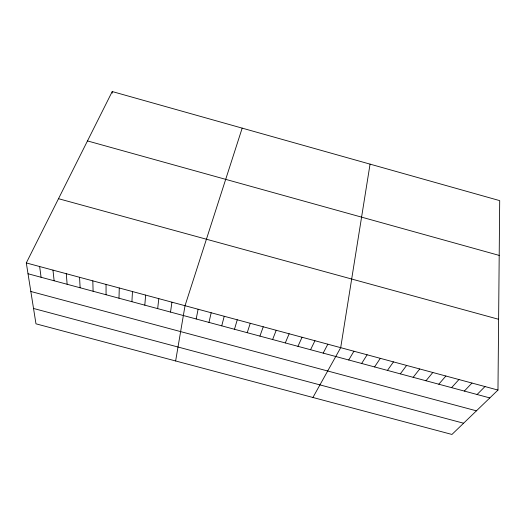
<?xml version="1.0" encoding="UTF-8"?>
<svg xmlns="http://www.w3.org/2000/svg" width="526" height="526" viewBox="0 0 526 526"><rect width="100%" height="100%" fill="white"/><g stroke="black" fill="none" stroke-linecap="round" stroke-linejoin="round"><path stroke-width="0.79" d="M112.222 93.148L112.235 91.55L499.7 200.63L497.971 390.055L451.946 434.45L35.972 323.825L26.3 262.934L112.235 91.55M118.994 298.216L119.27 287.992M131.914 301.687L132.467 291.549M144.808 305.152L145.636 295.099M157.675 308.617L158.793 298.643M170.529 312.069L171.923 302.18M370.061 164.132L340.697 347.666L312.917 397.478M175.631 360.967L185.027 305.711L242.177 128.134M196.172 318.966L198.118 309.242M208.967 322.405L211.182 312.76M221.735 325.844L224.227 316.277M234.484 329.269L237.252 319.788M247.22 332.695L250.258 323.293M259.929 336.107L263.243 326.791M272.619 339.52L276.203 330.289M285.289 342.926L289.142 333.773M297.94 346.332L302.062 337.258M310.57 349.724L314.962 340.73M323.181 353.117L327.836 344.201M348.718 359.988L353.919 351.23M361.651 363.459L367.128 354.794M374.558 366.931L380.305 358.344M387.452 370.396L393.468 361.888M400.319 373.861L406.605 365.432M413.166 377.313L419.722 368.969M425.988 380.758L432.819 372.493M438.796 384.204L445.89 376.018M451.584 387.642L458.942 379.535M464.346 391.074L471.973 383.046M477.089 394.5L484.979 386.557M30.837 291.483L476.431 410.832M33.532 308.466L463.584 423.22M26.3 262.934L497.971 390.055M28.016 273.757L489.811 397.919M58.511 198.696L498.615 319.289M87.48 140.922L499.2 255.406M39.647 266.531L41.081 277.268M52.975 270.121L54.119 280.772M66.276 273.704L67.137 284.27M79.557 277.287L80.13 287.768M92.813 280.858L93.109 291.253M106.055 284.428L106.061 294.738"/></g></svg>
